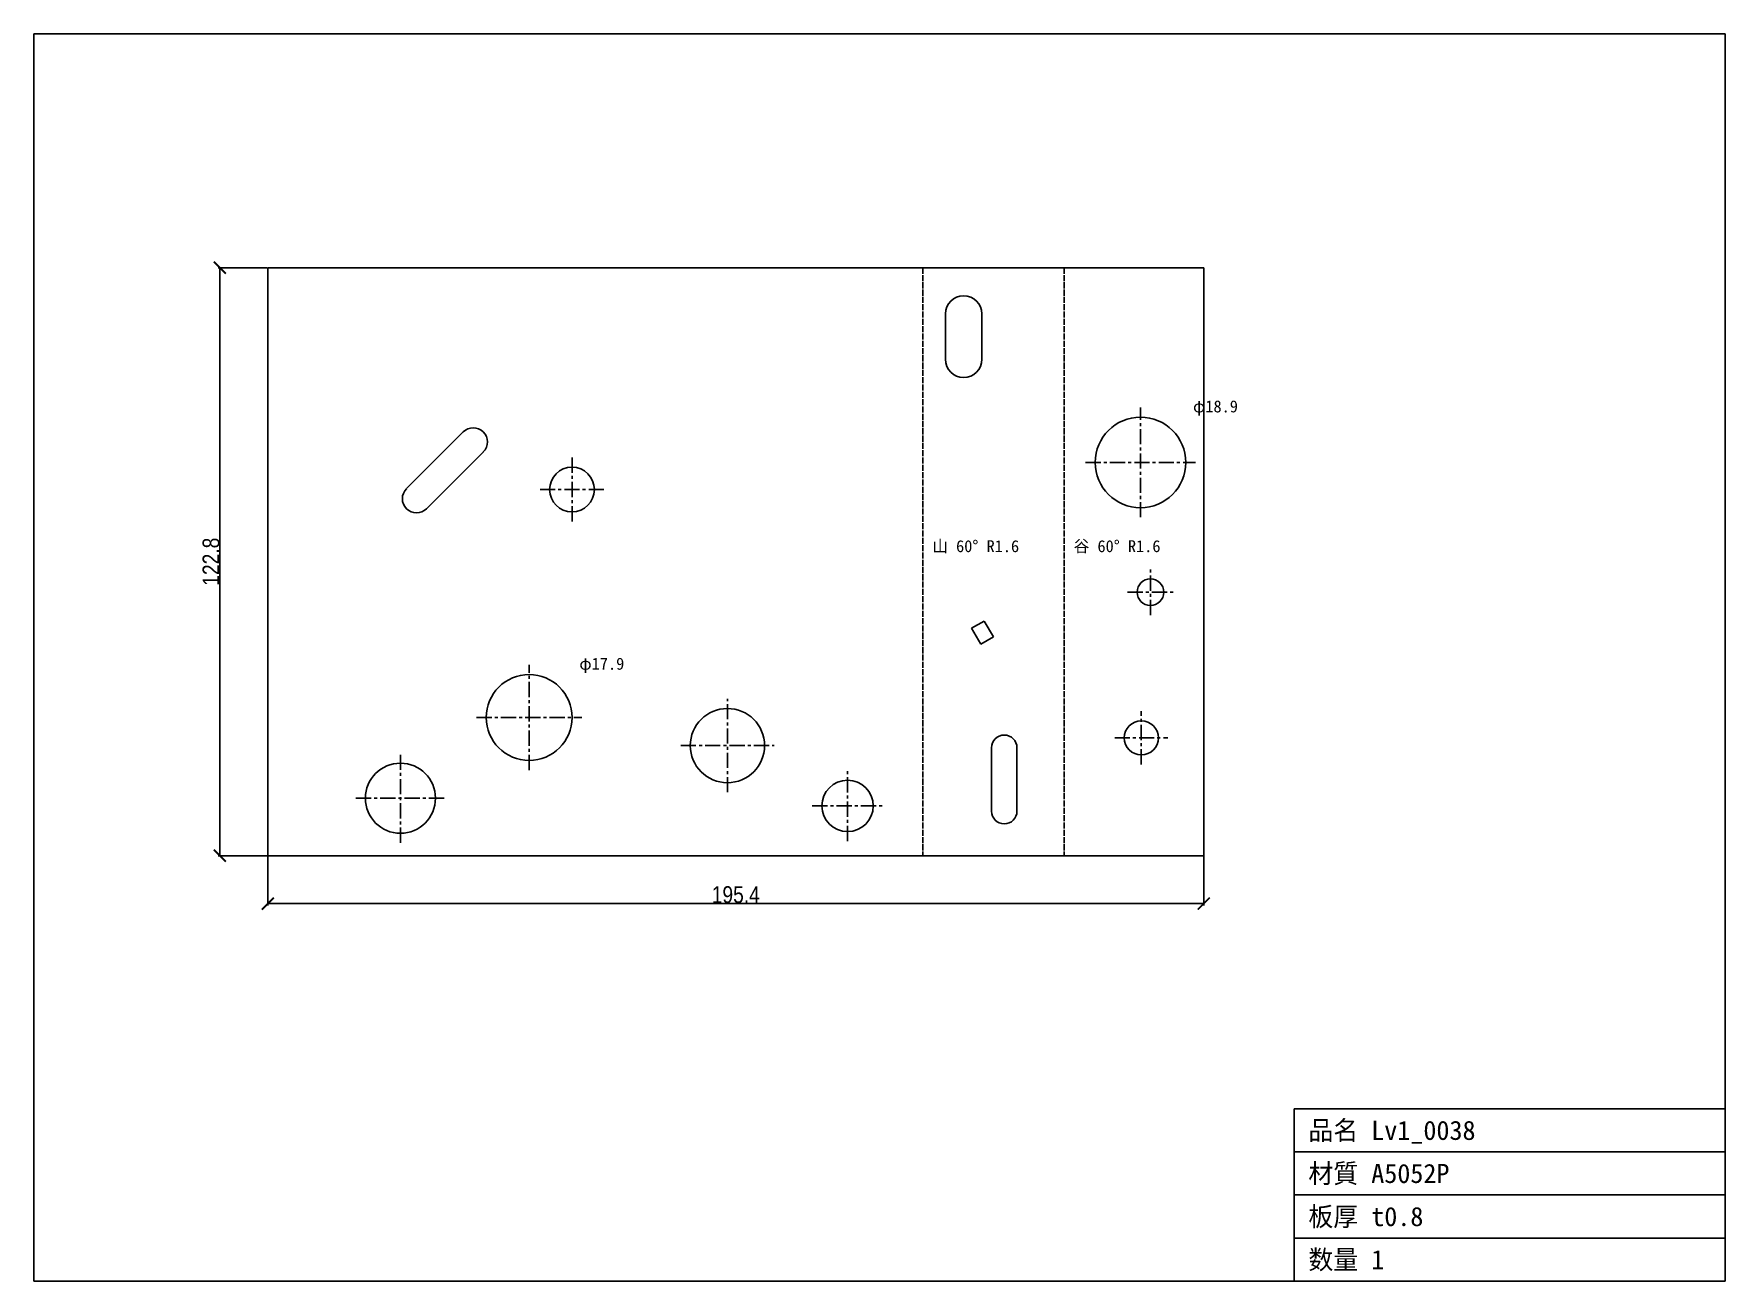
# Model space of a CAD drawing. Header units: millimetres. Extents: x -49 to 304, y -89 to 172.
import ezdxf

# ---------------------------------------------------------------- set-up
doc = ezdxf.new("R2010")
doc.units = ezdxf.units.MM
doc.linetypes.add('CENTER', pattern=[5.08, 3.175, -0.635, 0.635, -0.635])
doc.linetypes.add('DASHED', pattern=[1.524, 1.27, -0.254])
for name, color, linetype in [('BEND', 7, 'Continuous'), ('CENTER', 7, 'Continuous'), ('CUT', 7, 'Continuous'), ('DIM', 7, 'Continuous'), ('FRAME', 7, 'Continuous'), ('TEXT', 7, 'Continuous')]:
    doc.layers.add(name, color=color, linetype=linetype)
doc.styles.add('OpenSansCondensed-Light', font='OpenSansCondensed-Light.ttf')
doc.dimstyles.new('EZDXF', dxfattribs={"dimtxt": 0.25, "dimasz": 0.175, "dimexe": 0.375, "dimexo": 0.125, "dimgap": 0.1, "dimtad": 1, "dimlfac": 100, "dimzin": 12, "dimdsep": 46, "dimtxsty": 'OpenSansCondensed-Light', "dimblk": 'ARCHTICK', "dimcen": 2.5, "dimazin": 3, "dimtfac": 0.5, "dimtmove": 2, "dimatfit": 3})

# ---------------------------------------------------------------- blocks, each defined once
blk = doc.blocks.new('_ARCHTICK')
at = {"color": 0, "linetype": 'BYBLOCK', "const_width": 0.15}
blk.add_lwpolyline([(-0.5, -0.5), (0.5, 0.5)], dxfattribs=at)

msp = doc.modelspace()

# ---------------------------------------------------------------- linework, layer by layer
at = {"layer": 'BEND', "color": 3, "linetype": 'DASHED'}
for p, q in [((136.71, 122.77), (136.71, 0)), ((166.22, 122.77), (166.22, 0))]:
    msp.add_line(p, q, dxfattribs=at)
at = {"layer": 'CENTER', "color": 1, "linetype": 'CENTER'}
for p, q in [((182.16, 70.66), (182.16, 93.56)), ((63.5, 69.78), (63.5, 83.13)), ((170.71, 82.11), (193.61, 82.11)), ((56.82, 76.46), (70.17, 76.46)), ((184.23, 50.24), (184.23, 59.82)), ((179.44, 55.03), (189.02, 55.03)), ((54.55, 17.88), (54.55, 39.83)), ((95.94, 13.24), (95.94, 32.73)), ((43.57, 28.86), (65.52, 28.86)), ((182.33, 19.04), (182.33, 30.16)), ((27.68, 2.68), (27.68, 21.31)), ((86.2, 22.99), (105.69, 22.99)), ((176.77, 24.6), (187.89, 24.6)), ((121.01, 3.03), (121.01, 17.75)), ((18.37, 12), (37, 12)), ((113.65, 10.39), (128.37, 10.39))]:
    msp.add_line(p, q, dxfattribs=at)
at = {"layer": 'CUT'}
for p, q in [((0, 122.77), (0, 0)), ((195.36, 122.77), (0, 122.77)), ((195.36, 0), (195.36, 122.77)), ((141.43, 103.66), (141.43, 113.11)), ((149.05, 113.11), (149.05, 103.66)), ((28.95, 76.64), (40.8, 88.49)), ((44.99, 84.3), (33.14, 72.45)), ((146.9, 47.49), (149.52, 49)), ((148.82, 44.16), (146.9, 47.49)), ((149.52, 49), (151.44, 45.67)), ((151.44, 45.67), (148.82, 44.16)), ((151.08, 9.3), (151.08, 22.54)), ((156.37, 22.54), (156.37, 9.3)), ((0, 0), (195.36, 0))]:
    msp.add_line(p, q, dxfattribs=at)
for centre, radius in [((182.16, 82.11), 9.45), ((63.5, 76.46), 4.67), ((184.23, 55.03), 2.79), ((54.55, 28.86), 8.97), ((95.94, 22.99), 7.75), ((182.33, 24.6), 3.56), ((27.68, 12), 7.32), ((121.01, 10.39), 5.36)]:
    msp.add_circle(centre, radius, dxfattribs=at)
for centre, radius, start, end in [((145.24, 113.11), 3.81, 0, 180), ((145.24, 103.66), 3.81, 180, 0), ((42.89, 86.39), 2.96, -45, 135), ((31.04, 74.54), 2.96, 135, -45), ((153.72, 22.54), 2.65, 0, 180), ((153.72, 9.3), 2.65, 180, 0)]:
    msp.add_arc(centre, radius, start, end, dxfattribs=at)
at = {"layer": 'FRAME'}
for p, q in [((304.2, 171.61), (-48.84, 171.61)), ((-48.84, 171.61), (-48.84, -88.84)), ((304.2, -88.84), (304.2, 171.61)), ((214.2, -88.84), (214.2, -52.84)), ((214.2, -52.84), (304.2, -52.84)), ((214.2, -61.84), (304.2, -61.84)), ((214.2, -70.84), (304.2, -70.84)), ((214.2, -79.84), (304.2, -79.84)), ((-48.84, -88.84), (304.2, -88.84))]:
    msp.add_line(p, q, dxfattribs=at)

# ---------------------------------------------------------------- texts
at = {"layer": 'TEXT'}
for s, height, p in [('φ18.9', 2.5, (193.11, 92.56)), ('山 60° R1.6', 2.5, (138.71, 63.38)), ('谷 60° R1.6', 2.5, (168.22, 63.38)), ('φ17.9', 2.5, (65.02, 38.83)), ('品名 Lv1_0038', 4, (217.2, -59.34)), ('材質 A5052P', 4, (217.2, -68.34)), ('板厚 t0.8', 4, (217.2, -77.34)), ('数量 1', 4, (217.2, -86.34))]:
    msp.add_text(s, height=height, dxfattribs=at).set_placement(p)

# ---------------------------------------------------------------- dimensions: what is measured, and where the dimension line sits
at = {"layer": 'DIM'}
msp.add_linear_dim(base=(-10, 0), p1=(0, 0), p2=(0, 122.77), angle=90, dimstyle='EZDXF', override={"dimtxt": 3.5, "dimasz": 2.5, "dimdec": 1, "dimlfac": 1}, dxfattribs=at).render()
msp.add_linear_dim(base=(0, -10), p1=(0, 0), p2=(195.36, 0), dimstyle='EZDXF', override={"dimtxt": 3.5, "dimasz": 2.5, "dimdec": 1, "dimlfac": 1}, dxfattribs=at).render()

doc.saveas('drawing.dxf')
